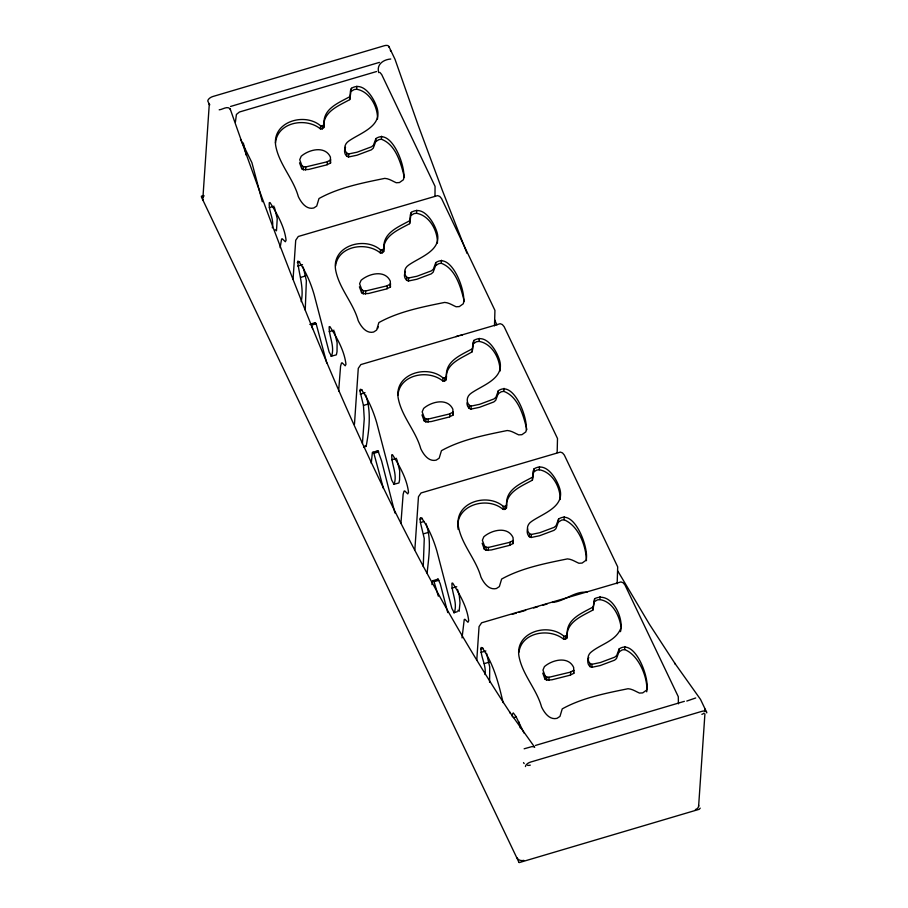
<?xml version="1.0" encoding="UTF-8"?>
<svg xmlns="http://www.w3.org/2000/svg" width="908" height="908" viewBox="0 0 908 908"><rect width="100%" height="100%" fill="white"/><g stroke="black" fill="none" stroke-linecap="round" stroke-linejoin="round"><path stroke-width="1.36" d="M272.332 227.84C274.261 219.134 268.439 211.133 269.29 202.677L270.028 202.563C277.156 213.879 284.499 226.659 286.077 240.234L285.339 241.755L282.252 238.747L281.605 238.986L280.118 247.668M301.184 301.649C304.271 287.813 298.857 274.375 297.745 261.175L298.766 261.459C305.848 271.401 310.763 282.99 314.157 294.68L329.105 351.952L331.499 356.299C335.075 346.232 328.832 336.516 329.173 326.721L329.91 326.608C337.038 337.912 344.382 350.692 345.959 364.267L345.222 365.799L342.134 362.791L341.476 363.03L340.568 366.253L338.627 391.212M371.259 463.25L372.382 452.468L377.898 450.709L381.587 460.889L394.946 513.02M489.582 682.407L489.718 666.949L486.552 653.306M400.916 523.473L403.129 494.349L404.049 491.126L404.707 490.887L407.783 493.895L408.521 492.363C406.943 478.788 399.599 466.02 392.472 454.704L391.734 454.817C391.393 464.612 397.647 474.328 394.072 484.395L391.677 480.048L376.729 422.788C373.336 411.086 368.41 399.497 361.339 389.555L360.306 389.271L359.863 390.69L363.45 405.422L364.256 418.781L362.417 443.524M209.283 104.193L202.893 198.023A5.221 4.245 3.9 0 0 203.188 200.214M235.444 121.808L236.421 114.453L239.44 112.002L376.536 71.539M293.046 279.324L295.713 240.268L298.289 236.477L437.599 195.617L439.744 196.434L441.572 198.58L494.939 310.4L494.497 325.881M301.706 168.706L301.91 165.665L299.731 159.729L301.184 156.267C308.936 149.48 325.019 145.416 330.41 157.061L330.557 163.009L326.574 164.927L308.709 169.444L303.363 169.751L301.706 168.706L299.515 162.77M303.363 169.751L303.567 166.709L301.91 165.665M305.61 169.966L305.826 166.924L326.789 161.885L330.762 159.967M320.411 128.879L320.615 125.837C304.634 111.968 271.696 121.774 275.737 145.882C279.142 164.371 293.307 178.547 298.335 196.605C301.081 202.405 306.28 209.85 313.737 208.011L316.722 206.059L318.992 198.534C338.763 187.525 362.564 182.905 384.788 178.377C388.987 178.604 392.494 181.101 396.229 182.735L399.452 182.553L403.379 179.761C406.932 168.933 391.836 127.517 375.912 138.572L373.449 145.167L371.565 146.79L357.128 152.192L348.763 153.929L346.947 153.236L345.596 151.443A11.271 9.159 3.9 0 1 348.797 141.035C359.999 133.056 382.325 126.507 377.217 108.483C374.221 98.461 363.699 80.767 351.43 88.303L350.454 90.857L349.75 99.619C338.491 105.93 322.476 111.707 323.804 127.574L322.192 128.913L320.411 128.879C306.087 117.041 277.269 122.035 275.476 143.01M322.192 128.913L322.397 125.872L324.008 124.532C322.68 108.665 338.695 102.888 349.966 96.588M323.804 127.574L324.008 124.532M327.255 164.723L327.459 161.681M375.912 138.572L375.708 141.614L373.245 148.208L371.349 149.831L356.923 155.234L348.559 156.971L346.743 156.278L346.947 153.236M349.75 99.619L351.43 88.303M348.559 156.971L348.763 153.929M351.214 91.345L354.109 89.574L356.628 89.245L356.833 86.215M361.588 292.739L361.793 289.709L359.602 283.761L361.066 280.311C368.818 273.524 384.901 269.46 390.292 281.105L390.44 287.041L386.456 288.96L368.591 293.477L363.245 293.783L361.588 292.739L359.398 286.803M354.472 424.172L358.274 368.364L360.851 364.573L500.172 323.713L502.306 324.531L504.133 326.676L557.501 438.496L557.16 452.581M363.245 293.783L363.45 290.753L361.793 289.709M378.727 72.629C376.252 64.264 383.585 59.531 390.758 59.02M365.493 294.01L365.697 290.969L386.672 285.929L390.644 284M375.708 141.614L378.931 139.605L381.394 139.242L381.598 136.2M380.293 252.912L380.497 249.87C364.517 236.001 331.579 245.807 335.62 269.914C339.024 288.404 353.189 302.591 358.206 320.637C360.964 326.437 366.151 333.883 373.619 332.044L376.604 330.103L378.874 322.578C398.646 311.569 422.447 306.938 444.67 302.421C448.87 302.648 452.377 305.145 456.111 306.768L459.334 306.586L463.262 303.794C466.814 292.966 451.719 251.55 435.795 262.616L433.332 269.211L431.448 270.822L417.01 276.236L408.645 277.962L406.829 277.281L405.479 275.476A11.271 9.159 3.9 0 1 408.679 265.068C419.882 257.089 442.207 250.551 437.089 232.516C434.103 222.494 423.582 204.811 411.301 212.347L410.337 214.89L409.633 223.663C398.374 229.962 382.347 235.751 383.687 251.607L382.075 252.946L380.293 252.912C366.321 241.437 338.196 245.671 335.585 265.919M382.075 252.946L382.279 249.916L383.891 248.565C382.563 232.709 398.578 226.932 409.849 220.621M383.687 251.607L383.891 248.565M387.137 288.767L387.341 285.725M435.795 262.616L435.59 265.658L433.127 272.241L431.232 273.864L416.806 279.267L408.441 281.003L406.625 280.311L406.829 277.281M409.633 223.663L411.301 212.347M408.441 281.003L408.645 277.962M411.097 215.378L413.991 213.607L416.511 213.289L416.715 210.247M434.989 196.264L435.057 186.367L381.689 74.547L379.862 72.39M414.854 549.76L418.463 496.744L421.051 492.953L560.361 452.093L562.506 452.91L564.322 455.056L617.69 566.876L617.156 583.753M424.149 420.835L424.354 417.805L422.175 411.857L423.639 408.407C431.391 401.62 447.474 397.556 452.865 409.202L453.001 415.138L449.029 417.056L431.164 421.573L425.807 421.891L424.149 420.835L421.97 414.899M425.807 421.891L426.022 418.849L424.354 417.805M428.065 422.106L428.27 419.065L449.233 414.025L453.217 412.096M435.59 265.658L438.814 263.638L441.265 263.275L441.481 260.244M442.866 381.008L443.07 377.966C427.078 364.097 394.14 373.914 398.181 398.01C401.586 416.5 415.75 430.687 420.779 448.734C423.525 454.545 428.724 461.979 436.192 460.14L439.166 458.2L441.447 450.674C461.219 439.665 485.02 435.034 507.243 430.517C511.431 430.744 514.938 433.241 518.684 434.864L521.907 434.694L525.834 431.89C529.375 421.074 514.291 379.646 498.356 390.712L495.904 397.307L494.009 398.93L479.572 404.332L471.207 406.069L469.402 405.377L468.051 403.572A11.271 9.159 3.9 0 1 471.241 393.164C482.454 385.185 504.78 378.647 499.661 360.612C496.676 350.59 486.155 332.907 473.874 340.443L472.898 342.986L472.205 351.759C461.139 358.546 444.806 363.563 446.259 379.703L444.636 381.042L442.866 381.008C428.542 369.181 399.724 374.164 397.92 395.139M444.636 381.042L444.852 378.012L446.464 376.661C445.124 360.805 461.151 355.028 472.41 348.717M446.259 379.703L446.464 376.661M449.698 416.863L449.914 413.821M498.356 390.712L498.151 393.754L495.689 400.349L493.804 401.96L479.367 407.363L471.002 409.099L469.198 408.407L469.402 405.377M472.205 351.759L473.874 340.443M471.002 409.099L471.207 406.069M473.67 343.485L476.552 341.703L479.072 341.385L479.288 338.344M462.036 637.927L464.238 619.506L464.896 619.267L467.972 622.275L468.71 620.743C467.132 607.168 459.8 594.4 452.661 583.084L451.934 583.197C451.582 592.992 457.836 602.708 454.261 612.775L451.866 608.428L436.918 551.167C433.525 539.466 428.599 527.877 421.528 517.935L420.506 517.651L420.064 519.07L420.415 522.554L424.263 538.558L423.253 566.535M476.779 660.059L479.061 626.577L481.637 622.786L620.959 581.926L623.104 582.743L624.92 584.888L678.287 696.708L678.424 703.825M484.339 549.215L484.554 546.185L482.364 540.237L483.828 536.787C491.58 530 507.663 525.936 513.054 537.581L513.202 543.517L509.218 545.436L491.353 549.953L486.007 550.271L484.339 549.215L482.159 543.279M486.007 550.271L486.211 547.229L484.554 546.185M488.254 550.486L488.459 547.445L509.422 542.405L513.406 540.476M498.151 393.754L501.375 391.734L503.838 391.371L504.042 388.34M503.055 509.388L503.259 506.346C487.267 492.476 454.341 502.294 458.37 526.39C461.775 544.879 475.951 559.067 480.968 577.113C483.714 582.925 488.913 590.359 496.381 588.52L499.366 586.579L501.636 579.054C521.408 568.045 545.209 563.414 567.432 558.897C571.631 559.124 575.127 561.621 578.873 563.244L582.096 563.074L586.023 560.27C589.564 549.454 574.48 508.026 558.556 519.092L556.093 525.687L554.198 527.31L539.772 532.712L531.407 534.449L529.591 533.756L528.24 531.952A11.271 9.159 3.9 0 1 531.43 521.544C542.644 513.565 564.969 507.027 559.85 488.992C556.865 478.97 546.344 461.287 534.063 468.823L533.087 471.365L532.394 480.139C521.124 486.45 505.109 492.227 506.448 508.083L504.837 509.422L503.055 509.388C487.063 495.518 454.125 505.325 458.165 529.432M504.837 509.422L505.041 506.392L506.653 505.041C505.313 489.185 521.34 483.408 532.599 477.097M506.448 508.083L506.653 505.041M509.899 545.243L510.103 542.201M558.556 519.092L558.341 522.134L555.889 528.728L553.994 530.34L539.556 535.743L531.191 537.479L529.387 536.787L529.591 533.756M532.394 480.139L534.063 468.823M531.191 537.479L531.407 534.449M533.859 471.865L536.753 470.083L539.273 469.765L539.477 466.723M544.936 679.048L545.152 676.006L542.961 670.07L544.425 666.62C552.178 659.832 568.26 655.758 573.652 667.414L573.799 673.35L569.815 675.268L551.951 679.786L546.593 680.092L544.936 679.048L542.757 673.112M546.593 680.092L546.809 677.062L545.152 676.006M548.852 680.308L549.056 677.277L570.02 672.226L574.004 670.308M558.341 522.134L561.575 520.114L564.027 519.751L564.231 516.72M620.482 631.65C624.352 617.588 611.197 590.768 594.661 598.656L592.992 609.972C581.722 616.271 565.707 622.059 567.046 637.915L565.434 639.255L563.652 639.221L563.857 636.179C547.865 622.309 514.938 632.116 518.967 656.223C522.372 674.712 536.549 688.9 541.565 706.946C544.312 712.746 549.51 720.192 556.979 718.353L559.964 716.412L562.234 708.887C582.005 697.877 605.806 693.247 628.03 688.729C632.218 688.945 635.725 691.442 639.47 693.076L642.694 692.895L646.621 690.103C650.162 679.275 635.078 637.859 619.143 648.925L616.691 655.519L614.795 657.131L600.37 662.534L592.005 664.27L590.189 663.578L588.838 661.784A11.271 9.159 3.9 0 1 592.027 651.376C601.595 643.988 615.828 640.696 620.697 628.608M565.434 639.255L565.639 636.224L567.25 634.874C565.911 619.018 581.937 613.24 593.196 606.93L594.661 598.656M567.046 637.915L567.25 634.874M570.496 675.075L570.701 672.034M592.992 609.972L593.196 606.93M619.143 648.925L618.938 651.955L616.487 658.55L614.591 660.173L600.154 665.575L591.789 667.312L589.984 666.62L590.189 663.578M591.789 667.312L592.005 664.27M594.456 601.686L597.35 599.916L599.87 599.598L600.075 596.556M618.938 651.955L622.173 649.946L624.625 649.583L624.829 646.541M698.615 806.327L704.914 713.892M305.236 310.025L306.371 280.64L303.193 266.997M377.535 119.005C377.819 106.633 369.635 91.436 356.628 89.245M437.418 243.038C437.701 230.666 429.518 215.468 416.511 213.289M499.979 371.134C500.263 358.762 492.079 343.565 479.072 341.385M560.179 499.514C560.463 487.142 552.268 471.944 539.273 469.765M427.112 573.118C428.78 556.717 431.777 539.397 425.954 523.473M431.924 584.616L432.571 580.848L438.087 579.088L440.232 583.776L447.757 612.582M518.945 652.228C521.555 631.968 549.669 627.746 563.652 639.221M586.443 560.679C586.091 545.878 578.6 525.732 564.027 519.751M646.723 691.828C648.176 677.731 638.596 654.747 624.625 649.583M484.986 674.53C486.609 665.144 480.128 656.529 481.104 647.483L482.125 647.767C493.77 663.85 498.594 683.622 503.123 702.622M377.546 328.628L378.296 326.619M700.227 808.131L699.217 809.3L519.24 862.6M363.722 447.111L366.151 446.384C369.25 429.768 371.395 411.506 365.754 395.094M686.777 701.055L695.71 697.98M309.81 324.372L315.337 322.612L316.154 323.77L326.755 362.973M314.667 322.93L315.337 322.612M377.24 451.026L377.898 450.709M437.429 579.406L438.087 579.088M456.009 336.618L458.506 335.608M552.348 602.424C564.367 601.505 575.036 590.688 586.977 592.322M219.191 109.823C222.415 109.652 227.454 105.566 230.189 108.949C303.567 318.492 387.512 526.946 510.296 712.996L509.694 712.133L534.71 747.261M230.53 106.474L379.43 62.38M201.281 196.219L203.71 195.504M269.245 207.648L274.103 206.207M297.302 262.594L299.731 261.879M297.654 266.078L302.512 264.637M300.889 277.326L305.746 275.884M316.154 323.77L311.296 325.212L312.624 328.73M329.127 331.681L333.985 330.24M330.955 356.276L336.357 354.858L337.016 351.748L337.118 342.713L334.36 331.568M359.863 390.69L362.292 389.975M360.215 394.174L365.073 392.744M363.45 405.422L368.308 403.992M373.04 452.15L373.869 453.308L378.727 451.866M391.7 459.777L396.558 458.336M393.527 484.373L398.93 482.954L399.577 479.844L399.69 470.809L396.921 459.664M420.064 519.07L422.481 518.355M420.415 522.554L424.059 521.476M423.65 533.802L428.497 532.372M433.241 580.53L434.058 581.688L438.916 580.246M451.889 588.157L456.747 586.716M453.716 612.752L457.36 611.674M512.339 614.296L516.346 613.104M519.013 612.321L525.675 610.346M533.688 607.974L537.684 606.782M543.029 605.205L547.025 604.024M480.65 648.902L483.079 648.176M481.013 652.387L485.859 650.945M484.248 663.635L489.094 662.193M513.701 717.626L516.13 716.911M524.143 748.794L531.872 746.614L533.983 746.807M535.482 745.434L684.382 701.339M459.72 335.461L462.161 335.166M320.615 125.837L322.397 125.872M380.497 249.87L382.279 249.916M443.07 377.966L444.852 378.012M503.259 506.346L505.041 506.392M563.857 636.179L565.639 636.224M303.567 166.709L305.826 166.924M363.45 290.753L365.697 290.969M426.022 418.849L428.27 419.065M486.211 547.229L488.459 547.445M546.809 677.062L549.056 677.277M599.87 599.598C612.48 601.493 619.392 615.499 621.049 627.042M381.394 139.242C395.979 144.622 401.052 163.667 404.423 177.525M441.265 263.275C455.861 268.666 460.935 287.7 464.306 301.558M503.838 391.371C518.423 396.762 523.507 415.796 526.867 429.654M364.914 445.873L366.151 446.384M346.743 156.278L345.392 154.474A11.271 9.159 3.9 0 1 345.551 147.255M406.625 280.311L405.274 278.518A11.271 9.159 3.9 0 1 404.446 274.636M469.198 408.407L467.836 406.614A11.271 9.159 3.9 0 1 467.018 402.732M529.387 536.787L528.036 534.994A11.271 9.159 3.9 0 1 527.696 528.842M589.984 666.62L588.622 664.826A11.271 9.159 3.9 0 1 587.805 660.945M275.238 229.713L276.475 230.825L277.235 218.669L274.477 207.535M457.882 610.233L459.119 611.334L460.004 602.991L459.323 595.852L457.496 589.383M240.495 139.401L251.902 162.634L262.333 201.746M617.815 571.053L649.515 624.42L675.382 664.111L674.792 663.237L700.522 699.41L706.606 712.156M388.942 46.58L395.025 59.326L418.089 125.02L442.23 190.078L467.03 253.4M201.463 197.093L518.99 862.407M524.041 733.062L515.937 716.412L513.258 712.916L512.191 714.38L512.384 716.787M494.644 319.82L496.88 324.951M434.058 581.688L438.326 596.193M373.869 453.308L383.414 488.391M243.31 142.965L246.329 155.416M518.831 721.86L520.284 727.91M230.189 108.949L230.303 109.743M573.447 670.456L573.799 673.35M512.85 540.623L513.202 543.517M452.649 412.243L453.001 415.138M390.088 284.147L390.44 287.041M330.206 160.103L330.557 163.009M389.055 47.318A5.221 2.769 -25.5 0 0 384.402 45.706L212.847 96.52A5.221 2.769 -25.5 0 0 207.773 100.992L209.68 104.987A5.221 4.245 3.9 0 1 209.362 103.909M698.638 805.214A5.221 4.245 3.9 0 1 695.369 809.561M523.803 860.375A5.221 4.245 3.9 0 1 517.038 857.81M530.295 765.138A5.221 4.245 3.9 0 1 527.605 765.319M524.188 763.571A5.221 4.245 3.9 0 1 523.53 762.584M203.267 196.968A5.221 4.245 3.9 0 1 203.971 196.037M704.029 713.086A5.221 4.245 3.9 0 1 701.861 714.335M704.812 708.91A5.221 4.245 3.9 0 1 705.107 711.089M525.437 766.579A5.221 2.769 -25.5 0 1 530.499 762.096L702.066 711.293A5.221 2.769 -25.5 0 1 706.719 712.894M390.304 50.326A5.221 4.245 3.9 0 1 390.962 51.302M587.953 659.798A11.271 9.159 3.9 0 1 588.793 657.608M404.605 273.49A11.271 9.159 3.9 0 1 405.433 271.299"/></g></svg>
